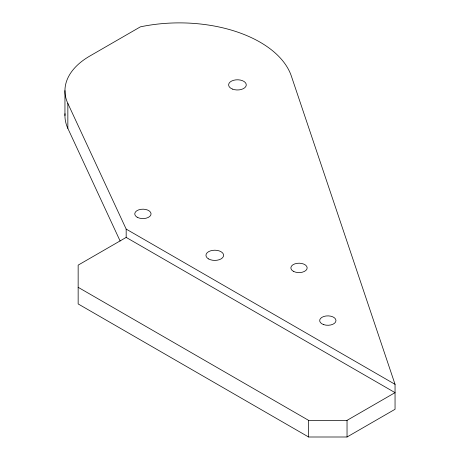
<?xml version="1.0" encoding="UTF-8"?>
<svg xmlns="http://www.w3.org/2000/svg" width="460" height="460" viewBox="0 0 460 460"><rect width="100%" height="100%" fill="white"/><g stroke="black" fill="none" stroke-linecap="round" stroke-linejoin="round"><path stroke-width="0.69" d="M78.154 287.31L308.62 420.365L347.035 420.365L395.048 392.644L126.172 237.412L78.154 265.132L78.154 303.939L308.62 437L347.035 437L395.048 409.279L395.048 384.33L291.393 76.193A114.103 65.878 0 0 0 140.392 26.847L90.493 55.654A85.037 49.093 0 0 0 67.85 103.437L67.85 128.386L120.129 241.023M67.85 103.437L126.172 229.097L395.048 384.33M347.035 420.365L347.035 437M308.62 420.365L308.62 437M126.172 229.097L126.172 237.412M64.952 90.603L64.952 115.552M67.85 128.386A85.037 49.093 0 0 1 65.021 113.695M232.513 89.108A8.826 5.094 0 0 0 246.255 85.238A8.826 5.094 0 0 0 233.582 80.299A8.826 5.094 0 0 0 232.513 89.108M137.149 217.212A8.148 4.703 0 0 0 150.782 215.102A8.148 4.703 0 0 0 140.8 209.34A8.148 4.703 0 0 0 137.149 217.212M208.547 258.917A8.826 5.094 0 0 0 223.318 256.628A8.826 5.094 0 0 0 212.503 250.389A8.826 5.094 0 0 0 208.547 258.917M323.754 324.651A8.148 4.703 0 0 0 335.978 320.574A8.148 4.703 0 0 0 323.754 316.497A8.148 4.703 0 0 0 323.754 324.651M293.256 271.233A8.148 4.703 0 0 0 306.889 269.123A8.148 4.703 0 0 0 296.913 263.361A8.148 4.703 0 0 0 293.256 271.233"/></g></svg>
